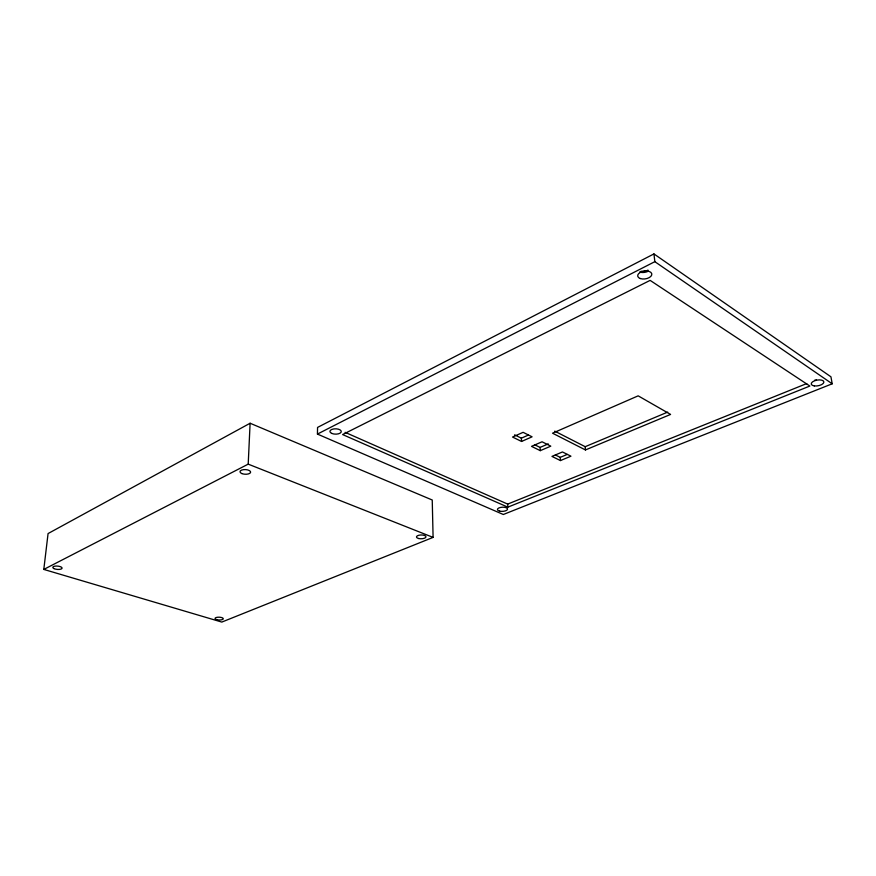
<?xml version="1.0" encoding="UTF-8"?>
<svg xmlns="http://www.w3.org/2000/svg" width="876" height="876" viewBox="0 0 876 876"><rect width="100%" height="100%" fill="white"/><g stroke="black" fill="none" stroke-linecap="round" stroke-linejoin="round"><path stroke-width="1.31" d="M317.43 434.08L317.561 427.422L653.945 253.92L830.941 376.811L832.2 383.798L503.317 514.497L317.43 434.08L654.843 261.672L832.2 383.798M43.8 569.422L248.204 464.138L250.109 423.239L432.24 500.01L433.094 537.393L221.803 622.08L43.8 569.422L48.07 533.561L250.109 423.239M514.606 434.846L521.362 438.175L528.381 435.076M521.548 441.46L532.104 436.817L523.103 432.328L512.537 437.036L521.548 441.46L521.362 438.175M534.601 444.712L540.065 447.417L548.245 443.891M540.273 450.658L550.807 446.147L542.058 441.789L531.513 446.355L540.273 450.658L540.065 447.417M554.738 431.134L585.179 446.694L667.709 412.103M555.362 454.962L560.224 457.36L567.21 454.425M560.454 460.568L570.955 456.188L562.458 451.961L551.946 456.396L560.454 460.568L560.224 457.36M585.442 449.946L670.6 414.425L638.166 395.842L552.526 433.193L585.442 449.946L585.179 446.694M345.111 432.339L507.675 504.094L806.73 383.568M507.839 507.149L809.862 386.042L650.123 280.375L342.582 434.562L507.839 507.149L507.675 504.094M248.204 464.138L433.094 537.393M653.945 253.92L654.843 261.672M648.13 271.275A7.107 3.942 -8.6 0 1 639.59 272.02M816.454 379.954A6.395 2.913 -10.2 0 1 814.822 380.075M648.01 270.136A7.107 3.942 -8.6 0 1 641.024 271.253M241.962 473.609A5.333 2.343 2.7 0 0 250.569 472.471A5.333 2.343 2.7 0 0 243.408 469.656A5.333 2.343 2.7 0 0 241.962 473.609M54.082 568.644A4.654 1.664 5 0 0 61.9 568.579A4.654 1.664 5 0 0 56.403 566.038A4.654 1.664 5 0 0 54.082 568.644M418.772 538.543A4.763 1.905 -1 0 0 425.977 536.835A4.763 1.905 -1 0 0 418.881 535.247A4.763 1.905 -1 0 0 418.772 538.543M216.624 619.617A4.139 1.402 2.2 0 0 223.26 618.927A4.139 1.402 2.2 0 0 217.62 617.241A4.139 1.402 2.2 0 0 216.624 619.617M814.308 385.911A6.406 2.891 -10.1 0 0 823.889 382.1A6.406 2.891 -10.1 0 0 814.472 380.819A6.406 2.891 -10.1 0 0 814.308 385.911M640.257 278.524A7.128 3.92 -8.5 0 0 651.733 274.933A7.128 3.92 -8.5 0 0 642.283 271.56A7.128 3.92 -8.5 0 0 640.257 278.524M499.67 511.135A5.059 2.091 -2.6 0 0 507.532 509.252A5.059 2.091 -2.6 0 0 500.273 507.489A5.059 2.091 -2.6 0 0 499.67 511.135M331.752 433.412A5.683 2.672 0.8 0 0 341.147 432.12A5.683 2.672 0.8 0 0 333.887 428.911A5.683 2.672 0.8 0 0 331.752 433.412"/></g></svg>
